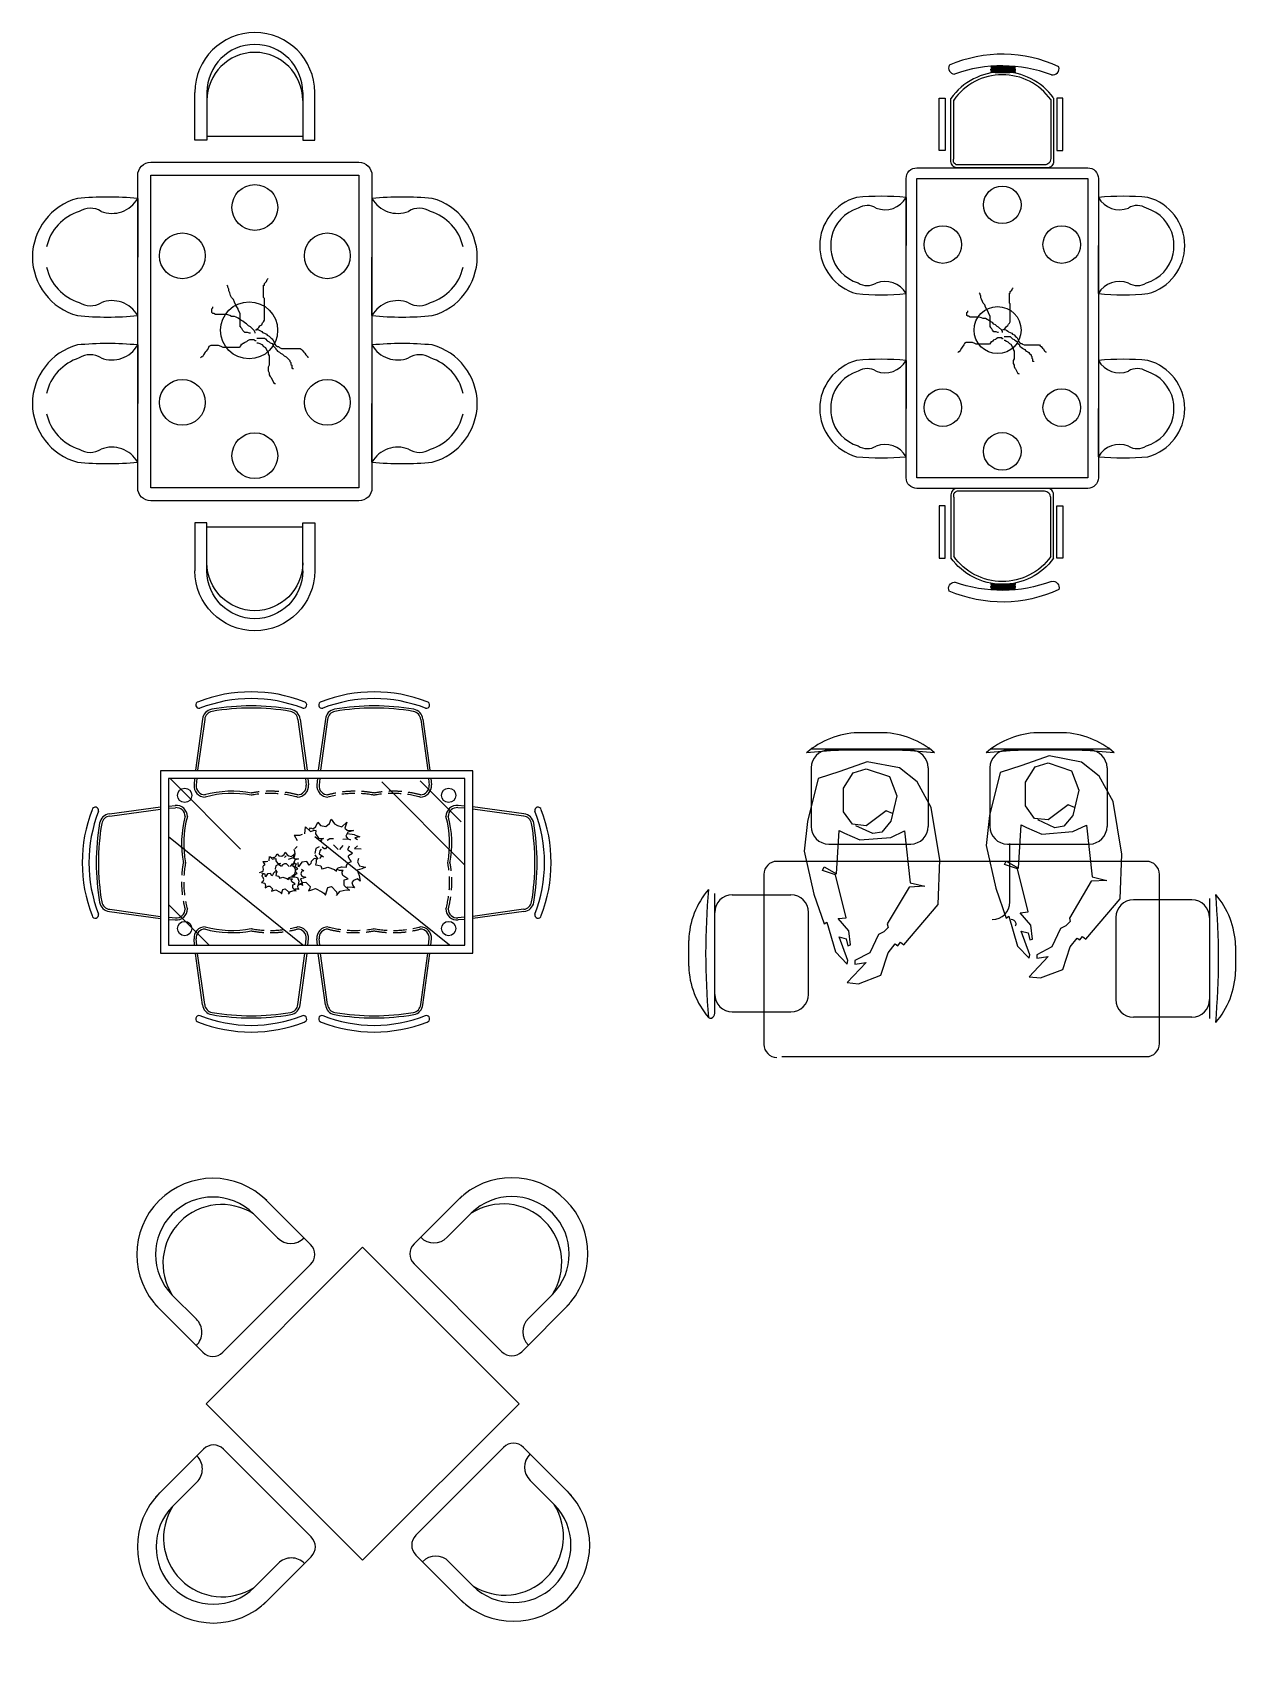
# Model space of a CAD drawing. Extents: x -42728 to 99010, y -18674 to 47645.
# Drawn here: x -28733 to -24111, y 28365 to 34594 of the extents above; entities that cross this region are included whole.
import ezdxf

# ---------------------------------------------------------------- set-up
doc = ezdxf.new("R2010")
doc.units = 0
doc.header["$LTSCALE"] = 100
doc.header["$MEASUREMENT"] = 0
doc.linetypes.add('DASHED', pattern=[0.75, 0.5, -0.25])
doc.layers.get('0').update_dxf_attribs({"linetype": 'CONTINUOUS'})
for name, color, linetype in [('1', 1, 'CONTINUOUS'), ('DIM', 3, 'CONTINUOUS'), ('DOOR', 3, 'CONTINUOUS'), ('FLOOR', 6, 'CONTINUOUS'), ('FUR', 3, 'CONTINUOUS'), ('FURN', 7, 'CONTINUOUS'), ('LAYER3', 4, 'CONTINUOUS'), ('图层1', 4, 'CONTINUOUS'), ('填充', 8, 'CONTINUOUS'), ('字体标注', 3, 'CONTINUOUS'), ('家具', 223, 'CONTINUOUS'), ('门窗', 1, 'CONTINUOUS')]:
    doc.layers.add(name, color=color, linetype=linetype)
doc.styles.get("Standard").update_dxf_attribs({"font": 'ISOCP'})

# ---------------------------------------------------------------- blocks, each defined once
blk = doc.blocks.new('A$C29AF66AF')
at = {"color": 0}
for p, q in [((1470.6, 971.6), (331.1, 971.6)), ((331.1, 971.6), (331.1, 331.6)), ((1470.6, 331.6), (1470.6, 971.6)), ((331.1, 331.6), (1470.6, 331.6))]:
    blk.add_line(p, q, dxfattribs=at)
for centre in [(393.8, 907.2), (1407.8, 907.2), (393.8, 395.9), (1407.8, 395.9)]:
    blk.add_circle(centre, 27.6, dxfattribs=at)
at = {"layer": 'LAYER3', "color": 3}
for p, q in [((950.4, 799.7), (956.8, 815.4)), ((956.8, 815.4), (969.1, 797.6)), ((814.1, 753.9), (835.7, 754.7)), ((814.1, 753.9), (826.1, 733.9)), ((835.7, 754.7), (846.6, 757.8)), ((854.9, 759.4), (857.3, 785.8)), ((858.1, 786.6), (876.5, 769)), ((870.3, 773.5), (876.5, 782.6)), ((876.5, 769), (891.9, 773.5)), ((877.2, 782.6), (887, 778.8)), ((887, 778.8), (898, 787.9)), ((891.9, 773.5), (897.7, 772.6)), ((897.7, 772.6), (896.8, 759.1)), ((896.8, 759.1), (896.8, 759.1)), ((896.8, 759.1), (907.8, 743.4)), ((898, 787.9), (905.4, 804.2)), ((899.2, 776.1), (899.2, 776.1)), ((905.4, 804.2), (915.9, 791.8)), ((915.9, 791.8), (936, 787.9)), ((936, 787.9), (950.4, 799.7)), ((969.1, 797.6), (980.7, 791.3)), ((980.7, 791.3), (997.2, 786.6)), ((997.2, 786.6), (1016.1, 804)), ((1016.1, 804), (1009.4, 781.4)), ((1009.4, 781.4), (1018, 773.5)), ((1020.4, 765.7), (1013.1, 751.2)), ((1013.1, 751.2), (1019.2, 742)), ((1045.9, 756), (1017.7, 759.2)), ((1018, 773.5), (1029, 772.2)), ((1042.4, 772.2), (1020.4, 765.7)), ((1029, 772.2), (1042.4, 772.2)), ((1045.9, 756), (1066.5, 748.5)), ((1066.5, 748.5), (1047.9, 744.4)), ((775.7, 680.3), (779.5, 689.7)), ((779.5, 689.7), (786.9, 679)), ((817.2, 691.9), (814.8, 699.8)), ((826.1, 710.4), (816.3, 701.7)), ((818.4, 682.8), (817.2, 691.9)), ((898, 702.9), (893.2, 684)), ((910.2, 709.4), (898, 702.9)), ((907.8, 743.4), (927.4, 742)), ((927.4, 742), (910.2, 732.9)), ((912.6, 694.5), (910.6, 683.2)), ((918.2, 701), (912.6, 694.5)), ((921.3, 731.6), (917.6, 732.9)), ((929.9, 701.5), (921.3, 708.1)), ((934.7, 701.5), (929.9, 701.5)), ((940.9, 710.7), (934.7, 701.5)), ((951.9, 740.7), (940.9, 734.2)), ((965.3, 740.7), (951.9, 740.7)), ((983.7, 698.9), (965.3, 717.3)), ((1000.8, 714.7), (988.6, 698.9)), ((1016.7, 739.4), (1000.8, 738.1)), ((1030.2, 736.8), (1016.7, 739.4)), ((1019.2, 742), (1030.2, 736.8)), ((1020.4, 698.9), (1026.5, 713.3)), ((1038.3, 684.9), (1020.6, 696.9)), ((1057.5, 713.7), (1046.3, 703.3)), ((1046.3, 703.3), (1071.1, 701.7)), ((1047.9, 744.4), (1057.5, 737.2)), ((693.9, 652.7), (706.8, 653.2)), ((693.9, 652.7), (701.1, 640.7)), ((695.8, 629.6), (694.3, 634.4)), ((695, 616.3), (696.5, 624.1)), ((701.1, 640.7), (695.2, 635.5)), ((696.5, 624.1), (695.8, 629.6)), ((706.8, 653.2), (713.4, 655.1)), ((718.3, 656.1), (719.8, 671.9)), ((720.3, 672.4), (731.3, 661.8)), ((727.6, 664.5), (731.3, 670)), ((731.3, 661.8), (740.6, 664.5)), ((731.8, 670), (737.6, 667.7)), ((737.6, 667.7), (744.2, 673.2)), ((740.6, 664.5), (744.1, 664)), ((744.2, 636.2), (741.4, 624.9)), ((744.1, 664), (743.5, 655.9)), ((743.5, 655.9), (743.5, 655.9)), ((743.5, 655.9), (750.1, 646.4)), ((744.2, 673.2), (748.6, 683)), ((751.6, 640.1), (744.2, 636.2)), ((745, 666.1), (745, 666.1)), ((748.6, 683), (755, 675.5)), ((750.1, 646.4), (761.9, 645.6)), ((761.9, 645.6), (751.6, 640.1)), ((755, 675.5), (767, 673.2)), ((758.2, 639.4), (756, 640.1)), ((763.3, 635.4), (758.2, 639.4)), ((766.3, 635.4), (763.3, 635.4)), ((769.9, 640.9), (766.3, 635.4)), ((767, 673.2), (775.7, 680.3)), ((776.6, 644.9), (769.9, 640.9)), ((784.6, 644.9), (776.6, 644.9)), ((783.4, 675.4), (777.8, 668.9)), ((795.7, 633.8), (784.6, 644.9)), ((786.9, 679), (793.9, 675.2)), ((792.7, 661.8), (816, 669.7)), ((793.9, 675.2), (803.7, 672.4)), ((805.9, 643.3), (798.6, 633.8)), ((803.7, 672.4), (815.1, 682.8)), ((815.5, 644.1), (805.9, 643.3)), ((814.8, 652.6), (807.4, 636.9)), ((815.1, 682.8), (811.1, 669.2)), ((811.1, 669.2), (816.2, 664.5)), ((817.7, 659.8), (813.3, 651.1)), ((813.3, 651.1), (816.9, 645.6)), ((823.5, 642.5), (815.5, 644.1)), ((816, 669.7), (818.4, 682.8)), ((816.2, 664.5), (822.8, 663.7)), ((816.9, 645.6), (823.5, 642.5)), ((830.9, 663.7), (817.7, 659.8)), ((817.7, 633.8), (821.4, 642.5)), ((828.4, 625.4), (817.8, 632.6)), ((819.3, 620.1), (828.4, 625.4)), ((822.8, 663.7), (830.9, 663.7)), ((830.7, 632.9), (829.4, 650)), ((844.1, 651.3), (830.7, 632.9)), ((842.3, 624.4), (851.9, 617.3)), ((862.5, 653.9), (844.1, 651.3)), ((844.1, 651.3), (844.1, 651.3)), ((862.5, 653.9), (862.5, 653.9)), ((872.3, 639.5), (862.5, 653.9)), ((878.4, 646), (872.3, 639.5)), ((879.6, 653.9), (878.4, 646)), ((890.6, 664.4), (879.6, 653.9)), ((905.3, 661.8), (890.6, 664.4)), ((894, 679.2), (905.3, 661.8)), ((899.2, 651.3), (896.8, 640.8)), ((896.8, 640.8), (905.3, 639.5)), ((899.2, 660.5), (899.2, 651.3)), ((905.3, 661.8), (905.3, 661.8)), ((905.3, 639.5), (916.3, 636.9)), ((910.6, 683.2), (926.7, 671.3)), ((918.2, 671.9), (911.1, 664.9)), ((916.3, 636.9), (921.2, 625.1)), ((926.7, 671.3), (918.2, 671.9)), ((921.2, 625.1), (927.3, 626.4)), ((927.3, 626.4), (935.9, 629)), ((935.9, 629), (943.3, 631.6)), ((943.3, 631.6), (969, 622.4)), ((977.5, 615.9), (978.7, 623.8)), ((978.7, 623.8), (983.7, 629)), ((983.7, 629), (995.9, 632.9)), ((995.9, 632.9), (998.3, 632.9)), ((998.3, 632.9), (1015.5, 631.6)), ((1015.5, 638.2), (1021.6, 648.7)), ((1015.5, 631.6), (1015.5, 638.2)), ((1021.6, 648.7), (1027.7, 651.3)), ((1022.8, 669.7), (1022.8, 674.9)), ((1027.7, 660.5), (1022.8, 669.7)), ((1023, 676.1), (1038.3, 684.9)), ((1035.1, 653.9), (1027.7, 660.5)), ((1027.7, 651.3), (1035.1, 653.9)), ((1074.5, 625.5), (1055.9, 620.1)), ((1061.9, 664.9), (1057.4, 651.4)), ((1057.4, 651.4), (1064.9, 636.8)), ((1064.9, 636.8), (1088.6, 630.9)), ((1088.6, 630.9), (1074.5, 625.5)), ((681.1, 611.6), (695, 616.3)), ((688.4, 573), (701.6, 569.9)), ((694.3, 606), (689.9, 596.6)), ((698.7, 606), (690.6, 608.4)), ((703.1, 604.5), (698.7, 606)), ((701.6, 569.9), (704.6, 561.2)), ((703.8, 594.3), (703.1, 604.5)), ((704.6, 561.2), (703.1, 553.3)), ((711.9, 605.3), (703.8, 594.3)), ((722.9, 606.8), (711.9, 605.3)), ((711.9, 605.3), (711.9, 605.3)), ((722.9, 606.8), (722.9, 606.8)), ((728.8, 598.2), (722.9, 606.8)), ((732.5, 602.1), (728.8, 598.2)), ((733.2, 606.8), (732.5, 602.1)), ((739.8, 613.1), (733.2, 606.8)), ((748.6, 611.6), (739.8, 613.1)), ((741.9, 622), (748.6, 611.6)), ((744.9, 605.3), (743.5, 599)), ((743.5, 599), (748.6, 598.2)), ((744.9, 610.8), (744.9, 605.3)), ((748.6, 611.6), (748.6, 611.6)), ((748.6, 598.2), (755.2, 596.6)), ((755.2, 596.6), (758.2, 589.5)), ((758.2, 589.5), (761.8, 590.3)), ((761.8, 590.3), (767, 591.9)), ((767, 591.9), (771.4, 593.5)), ((771.4, 593.5), (786.8, 588)), ((786.8, 588), (792, 584)), ((792, 584), (792.7, 588.7)), ((792.7, 588.7), (795.6, 591.9)), ((798.6, 585.6), (793.4, 588)), ((795.6, 591.9), (803, 594.3)), ((799.3, 585.6), (798.6, 585.6)), ((807.4, 585.6), (799.3, 585.6)), ((803, 594.3), (804.4, 594.3)), ((804.4, 594.3), (814.7, 593.5)), ((804.4, 582.4), (807.4, 585.6)), ((804.4, 579.3), (804.4, 582.4)), ((805.9, 574.6), (804.4, 579.3)), ((805, 597.5), (827, 592.3)), ((815.4, 568.3), (805.9, 574.6)), ((809.6, 564.3), (818.4, 566.7)), ((809.6, 552.5), (809.6, 564.3)), ((814.7, 597.4), (818.4, 603.7)), ((814.7, 593.5), (814.7, 597.4)), ((818.4, 566.7), (815.4, 568.3)), ((818.4, 603.7), (822.1, 605.3)), ((819.1, 616.3), (819.1, 619.4)), ((822.1, 610.8), (819.1, 616.3)), ((826.5, 606.8), (822.1, 610.8)), ((822.1, 605.3), (826.5, 606.8)), ((831.1, 562.9), (826.9, 558.4)), ((827, 592.3), (831.9, 577.9)), ((831.9, 577.9), (829.4, 564.7)), ((829.4, 563.4), (847.8, 572.6)), ((829.4, 564.7), (829.4, 563.4)), ((839.8, 566.8), (831.1, 562.9)), ((850.1, 589.8), (838.9, 586.6)), ((838.9, 586.6), (844.1, 573.9)), ((842.6, 613.4), (839.8, 605.3)), ((839.8, 605.3), (844.4, 596.6)), ((846.2, 561), (839.8, 566.8)), ((846.8, 617.6), (842.6, 613.4)), ((844.1, 573.9), (846.2, 561)), ((844.4, 596.6), (858.6, 593)), ((851.9, 617.3), (846.8, 617.6)), ((847.8, 572.6), (858.8, 573.9)), ((858.6, 593), (850.1, 589.8)), ((858.8, 573.9), (866.2, 567.4)), ((866.2, 567.4), (875.9, 556.9)), ((969, 622.4), (977.5, 615.9)), ((988.6, 618.5), (980, 622.4)), ((989.8, 618.5), (988.6, 618.5)), ((1003.2, 618.5), (989.8, 618.5)), ((998.3, 613.3), (1003.2, 618.5)), ((998.3, 608), (998.3, 613.3)), ((1000.8, 600.1), (998.3, 608)), ((1016.7, 589.7), (1000.8, 600.1)), ((1006.9, 583.1), (1021.6, 587)), ((1006.9, 563.4), (1006.9, 583.1)), ((1008.1, 559.5), (1006.9, 563.4)), ((1021.6, 587), (1016.7, 589.7)), ((1042.8, 580.7), (1035.7, 573.2)), ((1035.7, 573.2), (1039.3, 560.8)), ((1039.3, 560.8), (1045.8, 552.7)), ((1057.4, 587.2), (1042.8, 580.7)), ((1055.9, 620.1), (1064.4, 599.1)), ((1067.9, 577.5), (1057.4, 587.2)), ((1064.4, 599.1), (1067.9, 577.5)), ((703.1, 552.5), (714.1, 558)), ((703.1, 553.3), (703.1, 552.5)), ((714.1, 558), (720.7, 558.8)), ((720.7, 558.8), (725.1, 554.9)), ((725.1, 554.9), (731, 548.6)), ((730.3, 543.9), (727.3, 539.2)), ((727.3, 539.2), (734.7, 541.5)), ((731, 548.6), (730.3, 543.9)), ((734.7, 541.5), (743.5, 543.9)), ((743.5, 543.9), (743.5, 543.9)), ((743.5, 543.9), (758.2, 536.8)), ((758.2, 536.8), (762.6, 533.7)), ((762.6, 533.7), (766.3, 528.9)), ((766.3, 528.9), (771.4, 546.3)), ((771.4, 546.3), (780.2, 548.6)), ((780.2, 548.6), (792, 536.8)), ((792, 528.2), (800, 538.4)), ((792, 536.8), (793.4, 529.7)), ((793.4, 529.7), (792, 528.2)), ((800, 538.4), (814, 541.5)), ((810.3, 550.2), (809.6, 552.5)), ((819.8, 541.5), (810.3, 550.2)), ((814, 541.5), (822.1, 540.7)), ((818.1, 547.1), (815.7, 546.4)), ((828.4, 546.8), (818.1, 547.1)), ((822.1, 540.7), (819.8, 541.5)), ((826.9, 558.4), (829, 551)), ((832.9, 546.1), (828.4, 546.8)), ((829, 551), (832.9, 546.1)), ((874.7, 549), (869.8, 541.1)), ((869.8, 541.1), (882.1, 545.1)), ((875.9, 556.9), (874.7, 549)), ((882.1, 545.1), (896.8, 549)), ((896.8, 549), (896.8, 549)), ((896.8, 549), (921.2, 537.2)), ((921.2, 537.2), (928.6, 532)), ((928.6, 532), (934.7, 524.1)), ((934.7, 524.1), (943.3, 552.9)), ((943.3, 552.9), (958, 556.9)), ((958, 556.9), (977.5, 537.2)), ((977.5, 522.8), (991, 539.8)), ((977.5, 537.2), (980, 525.4)), ((980, 525.4), (977.5, 522.8)), ((991, 539.8), (1014.3, 545.1)), ((1024, 545.1), (1008.1, 559.5)), ((1014.3, 545.1), (1027.7, 543.8)), ((1021.1, 554.3), (1017.1, 553.3)), ((1038.2, 553.8), (1021.1, 554.3)), ((1027.7, 543.8), (1024, 545.1)), ((1045.8, 552.7), (1038.2, 553.8))]:
    blk.add_line(p, q, dxfattribs=at)
for centre, radius in [((799.2, 617.6), 20.9), ((685, 585.1), 12.5)]:
    blk.add_arc(centre, radius, 285.95747, 66.93208, dxfattribs=at)
at = {"layer": '图层1', "color": 8}
for p, q in [((470.6, 1199.1), (443.5, 1003.6)), ((828.4, 1199.1), (855.4, 1003.6)), ((942.7, 1199.1), (915.7, 1003.6)), ((1300.5, 1199.1), (1327.6, 1003.6)), ((431.9, 971.6), (429.6, 947.5)), ((440.5, 971.6), (438.1, 946.6)), ((858.4, 971.6), (860.8, 946.6)), ((867, 971.6), (869.3, 947.5)), ((904.1, 971.6), (901.8, 947.5)), ((912.7, 971.6), (910.3, 946.6)), ((1330.6, 971.6), (1333, 946.6)), ((1339.2, 971.6), (1341.5, 947.5)), ((105.6, 827.6), (301.1, 854.6)), ((333.1, 866.2), (357.2, 868.5)), ((333.1, 857.6), (358, 860)), ((1468.5, 857.6), (1443.6, 860)), ((1468.5, 866.2), (1444.4, 868.5)), ((1696, 827.6), (1500.6, 854.6)), ((105.6, 469.8), (301.1, 442.7)), ((333.1, 439.7), (358, 437.3)), ((1468.5, 439.7), (1443.6, 437.3)), ((1696, 469.8), (1500.6, 442.7)), ((333.1, 431.1), (357.2, 428.8)), ((1468.5, 431.1), (1444.4, 428.8)), ((431.9, 331.6), (429.6, 355.7)), ((440.5, 331.6), (438.1, 356.5)), ((858.4, 331.6), (860.8, 356.5)), ((867, 331.6), (869.3, 355.7)), ((904.1, 331.6), (901.8, 355.7)), ((912.7, 331.6), (910.3, 356.5)), ((1330.6, 331.6), (1333, 356.5)), ((1339.2, 331.6), (1341.5, 355.7)), ((470.6, 104.1), (443.5, 299.5)), ((828.4, 104.1), (855.4, 299.5)), ((942.7, 104.1), (915.7, 299.5)), ((1300.5, 104.1), (1327.6, 299.5))]:
    blk.add_line(p, q, dxfattribs=at)
at = {"layer": '图层1'}
for p, q in [((301.1, 1001.6), (301.1, 301.6)), ((1500.6, 1001.6), (301.1, 1001.6)), ((1500.6, 301.6), (1500.6, 1001.6)), ((301.1, 301.6), (1500.6, 301.6))]:
    blk.add_line(p, q, dxfattribs=at)
at = {"layer": '图层1', "color": 8}
for centre, radius, start, end in [((504.6, 1195.8), 34.2, 99.50936, 174.54478), ((651.4, 319.7), 922.6, 90.1175, 99.50936), ((647.6, 319.7), 922.6, 80.49064, 89.8825), ((794.3, 1195.8), 34.2, 5.45522, 80.49064), ((976.8, 1195.8), 34.2, 99.50936, 174.54478), ((1266.5, 1195.8), 34.2, 5.45522, 80.49064), ((472.1, 943.4), 42.7, 174.54478, 270), ((472.1, 943.4), 34.2, 174.54478, 270), ((826.8, 943.4), 42.7, 270, 5.45522), ((826.8, 943.4), 34.2, 270, 5.45522), ((944.3, 943.4), 42.7, 174.54478, 270), ((944.3, 943.4), 34.2, 174.54478, 270), ((1298.9, 943.4), 42.7, 270, 5.45522), ((1298.9, 943.4), 34.2, 270, 5.45522), ((575.9, 520.2), 402.9, 79.25341, 105.25638), ((575.9, 520.2), 394.4, 79.25341, 105.25638), ((108.9, 793.5), 34.2, 95.45522, 170.49064), ((361.3, 826), 42.7, 0, 95.45522), ((361.3, 826), 34.2, 0, 95.45522), ((784.5, 722.2), 402.9, 164.74362, 190.74659), ((784.5, 722.2), 394.4, 164.74362, 190.74659), ((1440.3, 826), 42.7, 84.54478, 180), ((1017.1, 722.2), 394.4, 349.25341, 15.25638), ((1017.1, 722.2), 402.9, 349.25341, 15.25638), ((1440.3, 826), 34.2, 84.54478, 180), ((1692.8, 793.5), 34.2, 9.50936, 84.54478), ((985, 646.7), 922.6, 170.49064, 179.8825), ((816.6, 646.7), 922.6, 0.1175, 9.50936), ((985, 650.6), 922.6, 180.1175, 189.50936), ((816.6, 650.6), 922.6, 350.49064, 359.8825), ((108.9, 503.8), 34.2, 189.50936, 264.54478), ((361.3, 471.3), 42.7, 264.54478, 0), ((361.3, 471.3), 34.2, 264.54478, 0), ((1440.3, 471.3), 42.7, 180, 275.45522), ((1440.3, 471.3), 34.2, 180, 275.45522), ((1692.8, 503.8), 34.2, 275.45522, 350.49064), ((472.1, 359.8), 42.7, 90, 185.45522), ((472.1, 359.8), 34.2, 90, 185.45522), ((575.9, 783), 402.9, 254.74362, 280.74659), ((575.9, 783), 394.4, 254.74362, 280.74659), ((826.8, 359.8), 42.7, 354.54478, 90), ((826.8, 359.8), 34.2, 354.54478, 90), ((944.3, 359.8), 42.7, 90, 185.45522), ((944.3, 359.8), 34.2, 90, 185.45522), ((1298.9, 359.8), 42.7, 354.54478, 90), ((1298.9, 359.8), 34.2, 354.54478, 90), ((504.6, 107.3), 34.2, 185.45522, 260.49064), ((651.4, 983.5), 922.6, 260.49064, 269.8825), ((647.6, 983.5), 922.6, 270.1175, 279.50936), ((794.3, 107.3), 34.2, 279.50936, 354.54478), ((976.8, 107.3), 34.2, 185.45522, 260.49064), ((1266.5, 107.3), 34.2, 279.50936, 354.54478)]:
    blk.add_arc(centre, radius, start, end, dxfattribs=at)
at = {"layer": '图层1', "color": 8, "linetype": 'DASHED'}
for centre, radius, start, end in [((723, 520.2), 402.9, 74.74362, 100.74659), ((723, 520.2), 394.4, 74.74362, 100.74659), ((1048.1, 520.2), 402.9, 79.25341, 105.25638), ((1048.1, 520.2), 394.4, 79.25341, 105.25638), ((1195.2, 520.2), 402.9, 74.74362, 100.74659), ((1195.2, 520.2), 394.4, 74.74362, 100.74659), ((784.5, 575.1), 402.9, 169.25341, 195.25638), ((784.5, 575.1), 394.4, 169.25341, 195.25638), ((1017.1, 575.1), 394.4, 344.74362, 10.74659), ((1017.1, 575.1), 402.9, 344.74362, 10.74659), ((723, 783), 402.9, 259.25341, 285.25638), ((723, 783), 394.4, 259.25341, 285.25638), ((1048.1, 783), 402.9, 254.74362, 280.74659), ((1048.1, 783), 394.4, 254.74362, 280.74659), ((1195.2, 783), 402.9, 259.25341, 285.25638), ((1195.2, 783), 394.4, 259.25341, 285.25638)]:
    blk.add_arc(centre, radius, start, end, dxfattribs=at)
at = {"layer": '填充', "color": 8}
for p, q in [((608.1, 700.9), (337.4, 971.6)), ((1470.6, 638.8), (1150.6, 958.7)), ((1456, 805.1), (1298.7, 962.4)), ((847.5, 331.6), (331.1, 748)), ((1410.6, 331.6), (894.1, 748)), ((488.3, 331.6), (331.1, 488.8))]:
    blk.add_line(p, q, dxfattribs=at)
at = {"layer": '家具'}
for p, q in [((436.6, 1251.4), (436.6, 1251.4)), ((862.3, 1251.4), (862.3, 1251.4)), ((908.8, 1251.4), (908.8, 1251.4)), ((1334.5, 1251.4), (1334.5, 1251.4)), ((462.1, 1199.9), (435, 1003.6)), ((836.9, 1199.9), (864, 1003.6)), ((934.2, 1199.9), (907.1, 1003.6)), ((1309, 1199.9), (1336.1, 1003.6)), ((53.3, 861.5), (53.3, 861.5)), ((104.8, 836.1), (301.1, 863.2)), ((1696.8, 836.1), (1500.6, 863.2)), ((1748.4, 861.5), (1748.4, 861.5)), ((104.8, 461.2), (301.1, 434.1)), ((1696.8, 461.2), (1500.6, 434.1)), ((53.3, 435.8), (53.3, 435.8)), ((1748.4, 435.8), (1748.4, 435.8)), ((462.1, 103.3), (435, 299.5)), ((836.9, 103.3), (864, 299.5)), ((934.2, 103.3), (907.1, 299.5)), ((1309, 103.3), (1336.1, 299.5)), ((436.6, 51.7), (436.6, 51.7)), ((862.3, 51.7), (862.3, 51.7)), ((908.8, 51.7), (908.8, 51.7)), ((1334.5, 51.7), (1334.5, 51.7))]:
    blk.add_line(p, q, dxfattribs=at)
for centre, radius, start, end in [((449.1, 1254.3), 12.8, 102.37232, 193.15081), ((449.1, 1254.3), 12.8, 193.15081, 282.37232), ((649.5, 740.4), 564.3, 68.9056, 111.0944), ((649.5, 735.9), 543.1, 68.66518, 111.33482), ((651.4, 319.7), 931.1, 90.1175, 99.50936), ((647.6, 319.7), 931.1, 80.49064, 89.8825), ((849.8, 1254.3), 12.8, 257.62768, 346.84919), ((849.8, 1254.3), 12.8, 346.84919, 77.62768), ((921.3, 1254.3), 12.8, 102.37232, 193.15081), ((921.3, 1254.3), 12.8, 193.15081, 282.37232), ((1121.6, 740.4), 564.3, 68.9056, 111.0944), ((1121.6, 735.9), 543.1, 68.66518, 111.33482), ((1123.5, 319.7), 931.1, 90.1175, 99.50936), ((1119.7, 319.7), 931.1, 80.49064, 89.8825), ((1322, 1254.3), 12.8, 257.62768, 346.84919), ((1322, 1254.3), 12.8, 346.84919, 77.62768), ((504.6, 1195.8), 42.7, 99.50936, 174.54478), ((794.3, 1195.8), 42.7, 5.45522, 80.49064), ((976.8, 1195.8), 42.7, 99.50936, 174.54478), ((1266.5, 1195.8), 42.7, 5.45522, 80.49064), ((564.3, 648.7), 564.3, 158.9056, 201.0944), ((568.8, 648.7), 543.1, 158.66518, 201.33482), ((50.3, 849), 12.8, 76.84919, 167.62768), ((50.3, 849), 12.8, 347.62768, 76.84919), ((108.9, 793.5), 42.7, 95.45522, 170.49064), ((1692.8, 793.5), 42.7, 9.50936, 84.54478), ((1751.3, 849), 12.8, 103.15081, 192.37232), ((1232.9, 648.7), 543.1, 338.66518, 21.33482), ((1751.3, 849), 12.8, 12.37232, 103.15081), ((1237.3, 648.7), 564.3, 338.9056, 21.0944), ((985, 646.7), 931.1, 170.49064, 179.8825), ((816.6, 646.7), 931.1, 0.1175, 9.50936), ((985, 650.6), 931.1, 180.1175, 189.50936), ((816.6, 650.6), 931.1, 350.49064, 359.8825), ((50.3, 448.3), 12.8, 192.37232, 283.15081), ((50.3, 448.3), 12.8, 283.15081, 12.37232), ((108.9, 503.8), 42.7, 189.50936, 264.54478), ((1692.8, 503.8), 42.7, 275.45522, 350.49064), ((1751.3, 448.3), 12.8, 167.62768, 256.84919), ((1751.3, 448.3), 12.8, 256.84919, 347.62768), ((504.6, 107.3), 42.7, 185.45522, 260.49064), ((651.4, 983.5), 931.1, 260.49064, 269.8825), ((647.6, 983.5), 931.1, 270.1175, 279.50936), ((794.3, 107.3), 42.7, 279.50936, 354.54478), ((976.8, 107.3), 42.7, 185.45522, 260.49064), ((1123.5, 983.5), 931.1, 260.49064, 269.8825), ((1119.7, 983.5), 931.1, 270.1175, 279.50936), ((1266.5, 107.3), 42.7, 279.50936, 354.54478), ((449.1, 48.8), 12.8, 166.84919, 257.62768), ((449.1, 48.8), 12.8, 77.62768, 166.84919), ((649.5, 562.8), 564.3, 248.9056, 291.0944), ((649.5, 567.2), 543.1, 248.66518, 291.33482), ((849.8, 48.8), 12.8, 13.15081, 102.37232), ((849.8, 48.8), 12.8, 282.37232, 13.15081), ((921.3, 48.8), 12.8, 166.84919, 257.62768), ((921.3, 48.8), 12.8, 77.62768, 166.84919), ((1121.6, 562.8), 564.3, 248.9056, 291.0944), ((1121.6, 567.2), 543.1, 248.66518, 291.33482), ((1322, 48.8), 12.8, 13.15081, 102.37232), ((1322, 48.8), 12.8, 282.37232, 13.15081)]:
    blk.add_arc(centre, radius, start, end, dxfattribs=at)
at = {"layer": '家具', "color": 8}
for centre, start, end in [((1123.5, 319.7), 90.1175, 99.50936), ((1119.7, 319.7), 80.49064, 89.8825), ((1123.5, 983.5), 260.49064, 269.8825), ((1119.7, 983.5), 270.1175, 279.50936)]:
    blk.add_arc(centre, 922.6, start, end, dxfattribs=at)
at = {"layer": 'LAYER3', "color": 3, "oblique": -180, "text_generation_flag": 4, "width": 0.8, "flags": 9}
for tag, p, height in [('XSIZE', (930.8, 702.5), 0.0512), ('YSIZE', (986, 698.5), 0.0512), ('XSIZE', (763.9, 636), 0.0307), ('YSIZE', (797, 633.6), 0.0307), ('XSIZE', (902.9, 668), 0.0512), ('XSIZE', (747.2, 615.3), 0.0307), ('YSIZE', (794.3, 587.3), 0.0307), ('YSIZE', (981.5, 621.3), 0.0512)]:
    blk.add_attdef(tag, p, '', height=height, dxfattribs=at)
blk = doc.blocks.new('A$C07EC4A65')
blk.add_blockref('A$C29AF66AF', (-4.2, -2.7))
blk = doc.blocks.new('A$C01960105')
at = {"layer": '家具', "rotation": 270}
blk.add_blockref('A$C07EC4A65', (-33.6, 1759.6), dxfattribs=at)
blk = doc.blocks.new('A$C35DA5501')
at = {"layer": '家具'}
blk.add_blockref('A$C01960105', (0, 0), dxfattribs=at)
blk = doc.blocks.new('A$C5A945852')
at = {"layer": '字体标注'}
blk.add_blockref('A$C35DA5501', (37.8, 37.8), dxfattribs=at)
blk = doc.blocks.new('A$C0F26522F')
at = {"layer": '门窗'}
blk.add_blockref('A$C5A945852', (-37.8, -37.8), dxfattribs=at)
blk = doc.blocks.new('A$C00705B39')
at = {"layer": 'DIM'}
for p, q in [((446.7, 338.2), (446.7, 220.3)), ((458.5, 338.2), (458.5, 220.3)), ((460.1, 339.1), (460.1, 220.3))]:
    blk.add_line(p, q, dxfattribs=at)
for points in [[(80.9, 579), (326.3, 579), (326.3, 550.8), (80.9, 550.8)], [(80.9, 0), (326.3, 0), (326.3, 28.3), (80.9, 28.3)]]:
    blk.add_lwpolyline(points, close=True, dxfattribs=at)
for points in [[(326.5, 42.8), (29.5, 42.8, -0.414214), (0, 72.2), (0, 493.7, -0.414214), (29.5, 523.2), (324.6, 523.2)], [(318.8, 56), (42.8, 56, -0.414214), (13.3, 85.5), (13.3, 493.5, -0.512069), (42.8, 509.9), (317.2, 509.9)]]:
    blk.add_lwpolyline(points, format="xyb", dxfattribs=at)
at = {"layer": 'DIM', "const_width": 117.5}
blk.add_lwpolyline([(446.5, 279.1), (474, 279.1)], dxfattribs=at)
at = {"layer": 'DIM'}
blk.add_lwpolyline([(446.5, 316.6), (446.5, 248)], dxfattribs=at)
for centre, radius, start, end in [((466.8, 506), 28.2, 62.46732, 178.06456), ((157, 282.4), 278.3, 305.56694, 54.89172), ((152.3, 282.3), 296.2, 306.0385, 54.4155), ((-188.7, 284.7), 665.5, 339.62367, 19.50859), ((-93.3, 282.4), 624.7, 335.0156, 23.44692), ((463.9, 46.7), 29.5, 167.62575, 287.80474)]:
    blk.add_arc(centre, radius, start, end, dxfattribs=at)
blk = doc.blocks.new('A$C5944506D')
at = {"layer": 'DIM'}
for p, q in [((725.3, 1391.4), (965.3, 1391.4)), ((1205.3, 1391.4), (965.3, 1391.4)), ((1538.8, 1391.4), (1778.8, 1391.4)), ((2018.8, 1391.4), (1778.8, 1391.4)), ((725.3, 431.4), (965.3, 431.4)), ((1205.3, 431.4), (965.3, 431.4)), ((1538.8, 431.4), (1778.8, 431.4)), ((2018.8, 431.4), (1778.8, 431.4))]:
    blk.add_line(p, q, dxfattribs=at)
blk.add_lwpolyline([(2113.4, 431.4), (620.1, 431.4, -0.414214), (566.8, 484.7), (566.8, 1338.1, -0.414214), (620.1, 1391.4), (2113.4, 1391.4, -0.414214), (2166.8, 1338.1), (2166.8, 484.7, -0.414214)], format="xyb", close=True, dxfattribs=at)
for centre, radius, start, end in [((966.5, 1572.8), 250, 90.27966, 164.74839), ((964.1, 1572.8), 250, 15.25161, 89.72034), ((1780, 1572.8), 250, 90.27966, 164.74839), ((1777.6, 1572.8), 250, 15.25161, 89.72034), ((966.5, 1572.8), 196.7, 102.61441, 162.79064), ((965.3, 1495.3), 272.7, 81.19529, 98.80471), ((964.1, 1572.8), 196.7, 17.20936, 77.38559), ((1780, 1572.8), 196.7, 102.61441, 162.79064), ((1778.8, 1495.3), 272.7, 81.19529, 98.80471), ((1777.6, 1572.8), 196.7, 17.20936, 77.38559), ((2035.2, 1515), 1315.8, 174.61067, 185.38933), ((848.5, 1586), 83.1, 147.19389, 212.27537), ((1082.1, 1586), 83.1, 327.72463, 32.80611), ((-104.7, 1515), 1315.8, 354.61067, 5.38933), ((2848.8, 1515), 1315.8, 174.61067, 185.38933), ((1662, 1586), 83.1, 147.19389, 212.27537), ((1895.6, 1586), 83.1, 327.72463, 32.80611), ((708.9, 1515), 1315.8, 354.61067, 5.38933), ((665, 1497.1), 121.6, 299.7039, 21.46809), ((1265.5, 1497.1), 121.6, 158.53191, 240.2961), ((1478.6, 1497.1), 121.6, 299.7039, 21.46809), ((2079.1, 1497.1), 121.6, 158.53191, 240.2961), ((2035.2, 307.8), 1315.8, 174.61067, 185.38933), ((665, 325.8), 121.6, 338.53191, 60.2961), ((1265.5, 325.8), 121.6, 119.7039, 201.46809), ((-104.7, 307.8), 1315.8, 354.61067, 5.38933), ((2848.8, 307.8), 1315.8, 174.61067, 185.38933), ((1478.6, 325.8), 121.6, 338.53191, 60.2961), ((2079.1, 325.8), 121.6, 119.7039, 201.46809), ((708.9, 307.8), 1315.8, 354.61067, 5.38933), ((848.5, 236.9), 83.1, 147.72463, 212.80611), ((1082.1, 236.9), 83.1, 327.19389, 32.27537), ((1662, 236.9), 83.1, 147.72463, 212.80611), ((1895.6, 236.9), 83.1, 327.19389, 32.27537), ((966.5, 250), 250, 195.25161, 269.72034), ((966.5, 250), 196.7, 197.20936, 257.38559), ((964.1, 250), 250, 270.27966, 344.74839), ((964.1, 250), 196.7, 282.61441, 342.79064), ((1780, 250), 250, 195.25161, 269.72034), ((1780, 250), 196.7, 197.20936, 257.38559), ((1777.6, 250), 250, 270.27966, 344.74839), ((1777.6, 250), 196.7, 282.61441, 342.79064), ((965.3, 327.5), 272.7, 261.19529, 278.80471), ((1778.8, 327.5), 272.7, 261.19529, 278.80471)]:
    blk.add_arc(centre, radius, start, end, dxfattribs=at)
at = {"layer": 'DOOR'}
for centre in [(970.2, 1208.4), (1783.7, 1208.4), (751.6, 911.4), (1981.9, 911.4), (970.2, 614.4), (1783.7, 614.4)]:
    blk.add_circle(centre, 93.8, dxfattribs=at)
at = {"layer": 'FLOOR'}
blk.add_lwpolyline([(2113.4, 484.7), (620.1, 484.7), (620.1, 1338.1), (2113.4, 1338.1)], close=True, dxfattribs=at)
for points in [[(1313.8, 906.6), (1313.8, 910.4), (1317.7, 914.3), (1317.7, 933.5), (1313.8, 941.3), (1309.9, 945.1), (1306.1, 956.7), (1302.2, 956.7), (1302.2, 960.5), (1298.4, 964.4), (1298.4, 968.2), (1294.5, 968.2), (1286.8, 976), (1286.8, 1041.5), (1290.7, 1049.2), (1294.5, 1060.8), (1294.5, 1091.6), (1290.7, 1099.3), (1282.9, 1103.2), (1271.4, 1110.9), (1267.5, 1114.8), (1255.9, 1122.5), (1248.2, 1126.3), (1248.2, 1130.2), (1244.4, 1134)], [(1344.7, 910.4), (1348.5, 910.4), (1356.3, 914.3), (1371.7, 929.7), (1375.5, 937.4), (1383.3, 945.1), (1387.1, 952.8), (1394.8, 960.5), (1398.7, 968.2), (1406.4, 979.8), (1410.3, 987.5), (1414.1, 995.2), (1414.1, 1006.8), (1418, 1014.5), (1421.8, 1026.1), (1421.8, 1072.3), (1425.7, 1080.1), (1425.7, 1083.9), (1429.6, 1087.8), (1445, 1087.8), (1448.9, 1083.9), (1452.7, 1083.9)], [(1344.7, 929.7), (1344.7, 933.5), (1348.5, 941.3), (1348.5, 952.8), (1356.3, 960.5), (1364, 964.4), (1367.8, 968.2), (1371.7, 968.2), (1371.7, 972.1), (1425.7, 972.1), (1441.1, 979.8), (1445, 979.8), (1456.6, 987.5), (1472, 995.2), (1483.6, 999.1), (1487.4, 1002.9), (1491.3, 1006.8), (1499, 1010.7), (1510.6, 1014.5), (1518.3, 1018.4), (1526, 1018.4), (1533.8, 1022.2), (1537.6, 1022.2), (1541.5, 1026.1)], [(1306.1, 902.7), (1306.1, 898.8), (1302.2, 891.1), (1298.4, 883.4), (1290.7, 875.7), (1286.8, 868), (1271.4, 860.3), (1267.5, 856.4), (1259.8, 856.4), (1252.1, 852.6), (1213.5, 852.6), (1205.8, 856.4), (1190.3, 856.4), (1182.6, 852.6), (1174.9, 852.6), (1167.2, 848.7), (1163.3, 844.9), (1140.2, 833.3), (1140.2, 829.4), (1136.3, 829.4)], [(1325.4, 902.7), (1325.4, 871.9), (1321.5, 868), (1313.8, 860.3), (1309.9, 852.6), (1306.1, 848.7), (1302.2, 841), (1298.4, 837.2), (1294.5, 837.2), (1290.7, 833.3), (1286.8, 829.4), (1282.9, 825.6), (1279.1, 825.6), (1275.2, 821.7), (1271.4, 817.9), (1267.5, 810.2), (1263.6, 806.3), (1259.8, 798.6), (1255.9, 794.7), (1252.1, 790.9), (1248.2, 783.2), (1244.4, 779.3), (1240.5, 775.5), (1232.8, 767.8), (1228.9, 767.8), (1225.1, 763.9), (1217.3, 763.9), (1213.5, 760), (1201.9, 760), (1201.9, 756.2), (1198, 756.2)], [(1360.1, 902.7), (1360.1, 898.8), (1356.3, 891.1), (1352.4, 883.4), (1348.5, 879.6), (1344.7, 871.9), (1340.8, 864.1), (1337, 860.3), (1333.1, 852.6), (1325.4, 844.9), (1321.5, 841), (1317.7, 837.2), (1294.5, 825.6), (1290.7, 817.9), (1290.7, 814), (1286.8, 810.2), (1282.9, 802.5), (1282.9, 725.3), (1279.1, 721.5), (1275.2, 717.6), (1267.5, 709.9), (1263.6, 706.1), (1255.9, 702.2), (1252.1, 698.3), (1248.2, 694.5), (1244.4, 694.5)], [(1356.3, 906.6), (1360.1, 906.6), (1364, 898.8), (1367.8, 895), (1375.5, 891.1), (1379.4, 883.4), (1387.1, 879.6), (1391, 875.7), (1398.7, 871.9), (1487.4, 871.9), (1491.3, 875.7), (1541.5, 875.7), (1541.5, 871.9), (1549.2, 871.9), (1556.9, 864.1), (1564.6, 860.3), (1568.5, 856.4)]]:
    blk.add_lwpolyline(points, dxfattribs=at)
blk.add_circle((1356.9, 935), 117.1, dxfattribs=at)
at = {"layer": 'DIM', "yscale": 1.066666666666667, "zscale": 1.066666666666667}
for p, xscale in [((566.8, 609.6), -1.066666666666667), ((2166.8, 609.6), 1.066666666666667)]:
    blk.add_blockref('A$C00705B39', p, dxfattribs=dict(at, xscale=xscale))
blk = doc.blocks.new('A$C6B183FC9')
at = {"layer": 'DOOR', "xscale": 0.7695, "yscale": 0.7695, "zscale": 0.7695}
blk.add_blockref('A$C5944506D', (-1.2, 0), dxfattribs=at)
blk = doc.blocks.new('A$C41AD4DB3')
at = {"rotation": 90}
blk.add_blockref('A$C6B183FC9', (1402.7, 1.2), dxfattribs=at)
blk = doc.blocks.new('12PSTG07')
at = {"color": 0, "linetype": 'ByBlock'}
for p, q in [((27, 15), (15, 15)), ((27, 12), (27, 15)), ((15, 12), (27, 12)), ((26, -12), (26, 12)), ((15, -12), (27, -12)), ((27, -12), (27, -15)), ((27, -15), (15, -15))]:
    blk.add_line(p, q, dxfattribs=at)
for centre, radius in [((15, 0), 15), ((15, 0), 12), ((17, 0), 12)]:
    blk.add_arc(centre, radius, 90, 270, dxfattribs=at)
blk = doc.blocks.new('A$C4CB27762')
at = {"layer": 'DIM'}
for p, q in [((404.4, 1660), (404.4, 1435)), ((1304.4, 1660), (1304.4, 1435)), ((404.4, 1210), (404.4, 1435)), ((1304.4, 1210), (1304.4, 1435)), ((404.4, 1097.3), (404.4, 872.3)), ((1304.4, 1097.3), (1304.4, 872.3)), ((404.4, 647.3), (404.4, 872.3)), ((1304.4, 647.3), (1304.4, 872.3))]:
    blk.add_line(p, q, dxfattribs=at)
blk.add_lwpolyline([(1304.4, 1748.7), (1304.4, 548.7, -0.414214), (1254.4, 498.7), (454.4, 498.7, -0.414214), (404.4, 548.7), (404.4, 1748.7, -0.414214), (454.4, 1798.7), (1254.4, 1798.7, -0.414214)], format="xyb", close=True, dxfattribs=at)
for centre, radius, start, end in [((234.4, 1433.8), 234.4, 105.25161, 179.72034), ((288.6, 431.9), 1233.5, 84.61067, 95.38933), ((222.1, 1544.5), 77.9, 57.72463, 122.80611), ((305.4, 1716.5), 114, 248.53191, 330.2961), ((1420.3, 431.9), 1233.5, 84.61067, 95.38933), ((1403.5, 1716.5), 114, 209.7039, 291.46809), ((1486.8, 1544.5), 77.9, 57.19389, 122.27537), ((1474.5, 1433.8), 234.4, 0.27966, 74.74839), ((234.4, 1433.8), 184.4, 107.20936, 167.38559), ((1474.5, 1433.8), 184.4, 12.61441, 72.79064), ((234.4, 1436.1), 234.4, 180.27966, 254.74839), ((1474.5, 1436.1), 234.4, 285.25161, 359.72034), ((234.4, 1436.1), 184.4, 192.61441, 252.79064), ((1474.5, 1436.1), 184.4, 287.20936, 347.38559), ((222.1, 1325.5), 77.9, 237.19389, 302.27537), ((305.4, 1153.5), 114, 29.7039, 111.46809), ((1403.5, 1153.5), 114, 68.53191, 150.2961), ((1486.8, 1325.5), 77.9, 237.72463, 302.80611), ((288.6, 2438), 1233.5, 264.61067, 275.38933), ((1420.3, 2438), 1233.5, 264.61067, 275.38933), ((234.4, 871.1), 234.4, 105.25161, 179.72034), ((288.6, -130.8), 1233.5, 84.61067, 95.38933), ((222.1, 981.8), 77.9, 57.72463, 122.80611), ((305.4, 1153.8), 114, 248.53191, 330.2961), ((1420.3, -130.8), 1233.5, 84.61067, 95.38933), ((1403.5, 1153.8), 114, 209.7039, 291.46809), ((1486.8, 981.8), 77.9, 57.19389, 122.27537), ((1474.5, 871.1), 234.4, 0.27966, 74.74839), ((234.4, 871.1), 184.4, 107.20936, 167.38559), ((1474.5, 871.1), 184.4, 12.61441, 72.79064), ((234.4, 873.4), 234.4, 180.27966, 254.74839), ((1474.5, 873.4), 234.4, 285.25161, 359.72034), ((234.4, 873.4), 184.4, 192.61441, 252.79064), ((1474.5, 873.4), 184.4, 287.20936, 347.38559), ((222.1, 762.8), 77.9, 237.19389, 302.27537), ((305.4, 590.8), 114, 29.7039, 111.46809), ((1403.5, 590.8), 114, 68.53191, 150.2961), ((1486.8, 762.8), 77.9, 237.72463, 302.80611), ((288.6, 1875.3), 1233.5, 264.61067, 275.38933), ((1420.3, 1875.3), 1233.5, 264.61067, 275.38933)]:
    blk.add_arc(centre, radius, start, end, dxfattribs=at)
at = {"layer": 'DOOR'}
for centre in [(854.4, 1625.3), (576, 1439.6), (1132.9, 1439.6), (576, 876.9), (1132.9, 876.9), (854.4, 672)]:
    blk.add_circle(centre, 88, dxfattribs=at)
at = {"layer": 'FLOOR'}
blk.add_lwpolyline([(1254.4, 1748.7), (1254.4, 548.7), (454.4, 548.7), (454.4, 1748.7)], close=True, dxfattribs=at)
for points in [[(837.3, 1142.1), (833.7, 1142.1), (826.5, 1145.7), (815.6, 1145.7), (808.4, 1152.9), (804.8, 1160.2), (801.2, 1163.8), (801.2, 1167.4), (797.6, 1167.4), (797.6, 1218), (790.3, 1232.5), (790.3, 1236.1), (783.1, 1247), (775.9, 1261.4), (772.2, 1272.3), (768.6, 1275.9), (765, 1279.5), (761.4, 1286.8), (757.8, 1297.6), (754.2, 1304.9), (754.2, 1312.1), (750.6, 1319.3), (750.6, 1322.9), (746.9, 1326.6)], [(859, 1152.9), (859, 1156.5), (866.2, 1160.2), (869.8, 1163.8), (873.5, 1171), (880.7, 1174.6), (884.3, 1181.9), (887.9, 1185.5), (891.5, 1192.7), (891.5, 1275.9), (887.9, 1279.5), (887.9, 1326.6), (891.5, 1326.6), (891.5, 1333.8), (898.8, 1341), (902.4, 1348.3), (906, 1351.9)], [(855.4, 1142.1), (855.4, 1145.7), (851.8, 1152.9), (837.3, 1167.4), (830.1, 1171), (822.9, 1178.2), (815.6, 1181.9), (808.4, 1189.1), (801.2, 1192.7), (790.3, 1199.9), (783.1, 1203.6), (775.9, 1207.2), (765, 1207.2), (757.8, 1210.8), (746.9, 1214.4), (703.6, 1214.4), (696.3, 1218), (692.7, 1218), (689.1, 1221.6), (689.1, 1236.1), (692.7, 1239.7), (692.7, 1243.4)], [(862.6, 1156.5), (866.2, 1156.5), (873.5, 1152.9), (880.7, 1149.3), (884.3, 1145.7), (891.5, 1142.1), (898.8, 1138.4), (902.4, 1134.8), (909.6, 1131.2), (916.8, 1124), (920.5, 1120.4), (924.1, 1116.7), (934.9, 1095), (942.1, 1091.4), (945.8, 1091.4), (949.4, 1087.8), (956.6, 1084.2), (1028.9, 1084.2), (1032.5, 1080.6), (1036.1, 1076.9), (1043.3, 1069.7), (1047, 1066.1), (1050.6, 1058.9), (1054.2, 1055.2), (1057.8, 1051.6), (1057.8, 1048)], [(862.6, 1124), (891.5, 1124), (895.1, 1120.4), (902.4, 1113.1), (909.6, 1109.5), (913.2, 1105.9), (920.5, 1102.3), (924.1, 1098.7), (924.1, 1095), (927.7, 1091.4), (931.3, 1087.8), (934.9, 1084.2), (934.9, 1080.6), (938.5, 1076.9), (942.1, 1073.3), (949.4, 1069.7), (953, 1066.1), (960.2, 1062.5), (963.8, 1058.9), (967.4, 1055.2), (974.7, 1051.6), (978.3, 1048), (981.9, 1044.4), (989.1, 1037.2), (989.1, 1033.5), (992.7, 1029.9), (992.7, 1022.7), (996.4, 1019.1), (996.4, 1008.2), (1000, 1008.2), (1000, 1004.6)], [(859, 1113.1), (855.4, 1113.1), (851.8, 1116.7), (833.7, 1116.7), (826.5, 1113.1), (822.9, 1109.5), (812, 1105.9), (812, 1102.3), (808.4, 1102.3), (804.8, 1098.7), (801.2, 1098.7), (801.2, 1095), (793.9, 1087.8), (732.5, 1087.8), (725.3, 1091.4), (714.4, 1095), (685.5, 1095), (678.3, 1091.4), (674.7, 1084.2), (667.4, 1073.3), (663.8, 1069.7), (656.6, 1058.9), (653, 1051.6), (649.3, 1051.6), (645.7, 1048)], [(862.6, 1105.9), (866.2, 1105.9), (873.5, 1102.3), (880.7, 1098.7), (887.9, 1091.4), (895.1, 1087.8), (902.4, 1073.3), (906, 1069.7), (906, 1062.5), (909.6, 1055.2), (909.6, 1019.1), (906, 1011.8), (906, 997.4), (909.6, 990.1), (909.6, 982.9), (913.2, 975.7), (916.8, 972), (927.7, 950.3), (931.3, 950.3), (931.3, 946.7)]]:
    blk.add_lwpolyline(points, dxfattribs=at)
blk.add_circle((832.4, 1153.5), 109.7, dxfattribs=at)
at = {"layer": 'DIM', "yscale": 15.33333333333333, "zscale": 15.33333333333333}
for p, xscale, rotation in [((854.4, 2297.3), 15.33333333333333, 270.0000000000001), ((854.4, 0), -15.33333333333333, 269.9999999999999)]:
    blk.add_blockref('12PSTG07', p, dxfattribs=dict(at, xscale=xscale, rotation=rotation))
blk = doc.blocks.new('Q')
at = {"layer": 'FUR'}
for p, q in [((-590, 60), (-590, 350)), ((60, 60), (60, 350)), ((-510, 180), (-510, 325)), ((-20, 180), (-20, 325)), ((-530, 0), (0, 0))]:
    blk.add_line(p, q, dxfattribs=at)
for centre, radius, start, end in [((-265, 325), 325, 0, 180), ((-265, 325), 245, 0, 180), ((-265, 272), 250.7, 12.20691, 167.79309), ((-590, 180), 80, 270, 0), ((60, 180), 80, 180, 270), ((-530, 60), 60, 180, 270), ((0, 60), 60, 270, 0)]:
    blk.add_arc(centre, radius, start, end, dxfattribs=at)
blk = doc.blocks.new('MJ')
at = {"layer": 'FUR'}
blk.add_lwpolyline([(1043.1, -429.4), (1644.1, 171.7), (1043.1, 772.7), (442, 171.7)], close=True, dxfattribs=at)
at = {"layer": 'FUR', "xscale": 0.9, "yscale": 0.9, "zscale": 0.9}
for p, rotation in [((843.3, 706.5), 45), ((1577.9, 371.5), 315), ((508.2, -2.4), 135), ((1247.3, -333.2), 225)]:
    blk.add_blockref('Q', p, dxfattribs=dict(at, rotation=rotation))
blk = doc.blocks.new('02PMAN10')
at = {"color": 0, "linetype": 'ByBlock'}
for points in [[(4.49, 4.99), (12.31, 5.84), (12.84, 8.09), (12.98, 5.71), (18.54, 2.4), (19.07, 2.53), (19.73, 1.87), (20.13, 1.07), (22.91, -0.25), (24.1, -2.51), (24.63, -2.51), (24.36, -0.78), (27.41, -3.7), (27.59, -1.94), (26.31, 1.4), (22.91, 2.53), (21.58, 3.59), (21.85, 3.99), (21.32, 4.38), (21.72, 4.91), (15.62, 10.08), (8.87, 10.35), (0.93, 9.02), (-2.91, 6.9), (-5.03, 4.25), (-5.96, -0.65), (-4.5, -4.76), (-3.44, -8.07), (3.05, -9.66), (7.55, -10.19), (14.04, -8.73), (18.54, -7.14), (18.27, -6.75), (22.77, -5.42), (24.63, -3.7), (24.1, -3.57), (20.52, -4.89), (20.79, -3.83), (21.85, -3.57), (21.72, -3.17), (19.6, -3.43), (17.74, -5.02), (17.61, -3.83), (11.12, -5.42), (10.46, -7.41), (9.93, -7.14), (10.99, -5.29), (4.43, -4.86), (4.85, -4.08)], [(5.47, 2.95), (4.49, 4.99)], [(1.85, 3.17), (1.45, 2.24), (3.71, -0.78), (3.48, -2.88), (1.59, -4.23), (-1.98, -4.23), (-4.3, -2.78), (-4.9, -0.78), (-3.73, 2.74), (-0.8, 3.86), (3.03, 2.91), (4.66, 1.56), (4.88, 0.21), (3.7, -2.38)]]:
    blk.add_lwpolyline(points, dxfattribs=at)
at = {"color": 0, "linetype": 'ByBlock', "flags": 128}
blk.add_lwpolyline([(4.85, -4.08), (5.84, -1.76), (5.47, 2.95)], dxfattribs=at)
blk = doc.blocks.new('A$C107B6645')
at = {"layer": 'FURN', "color": 2}
for p, q in [((748.5, 1246.3), (649.3, 1246.3)), ((1438.4, 1246.3), (1339.3, 1246.3)), ((928.9, 1183.6), (468.9, 1183.6)), ((1618.9, 1183.6), (1160, 1183.6)), ((852.8, 1179.3), (537.8, 1179.3)), ((1539.6, 1179.3), (1224.6, 1179.3)), ((470.3, 1111.8), (470.3, 886.8)), ((920.3, 1111.8), (920.3, 886.8)), ((1157.1, 1111.8), (1157.1, 886.8)), ((1607.1, 1111.8), (1607.1, 886.8)), ((537.8, 819.3), (852.8, 819.3)), ((1224.6, 819.3), (1539.6, 819.3)), ((1233.8, 596.9), (1233.8, 821.9)), ((1758.4, 752.8), (338.7, 752.8)), ((288.7, 702.8), (288.7, 50)), ((1808.4, 52.8), (1808.4, 702.8)), ((100, 169.4), (100, 629.4)), ((167.5, 624.4), (392.5, 624.4)), ((1933.4, 604.6), (1708.4, 604.6)), ((2000.9, 609.6), (2000.9, 149.6)), ((460, 241.9), (460, 556.9)), ((1640.9, 537.1), (1640.9, 222.1)), ((0, 349.8), (0, 448.9)), ((2100.9, 429.2), (2100.9, 330.1)), ((167.5, 174.4), (392.5, 174.4)), ((1933.4, 154.6), (1708.4, 154.6)), ((358.4, 2.8), (1758.4, 2.8))]:
    blk.add_line(p, q, dxfattribs=at)
for centre, radius, start, end in [((659, 930.9), 315.6, 91.76514, 130.72654), ((738.7, 930.9), 315.6, 49.27346, 88.23486), ((1349, 930.9), 315.6, 91.76514, 130.72654), ((1428.7, 930.9), 315.6, 49.27346, 88.23486), ((698.9, -1531.5), 2712.7, 84.8023, 95.1977), ((537.8, 1111.8), 67.5, 90, 180), ((852.8, 1111.8), 67.5, 0, 90), ((1388.9, -1531.5), 2712.7, 84.8023, 95.1977), ((1224.6, 1111.8), 67.5, 90, 180), ((1539.6, 1111.8), 67.5, 0, 90), ((537.8, 886.8), 67.5, 180, 270), ((852.8, 886.8), 67.5, 270, 0), ((1224.6, 886.8), 67.5, 180, 270), ((1539.6, 886.8), 67.5, 270, 0), ((338.7, 702.8), 50, 90, 180), ((1758.4, 702.8), 50, 0, 90), ((315.4, 439.2), 315.6, 139.27346, 178.23486), ((2777.8, 399.4), 2712.7, 174.8023, 185.1977), ((167.5, 556.9), 67.5, 90, 180), ((392.5, 556.9), 67.5, 0, 90), ((1785.5, 419.5), 315.6, 1.76514, 40.72654), ((-676.9, 379.6), 2712.7, 354.8023, 5.1977), ((1166.3, 596.9), 67.5, 270, 0), ((1708.4, 537.1), 67.5, 90, 180), ((1933.4, 537.1), 67.5, 0, 90), ((1238.8, 509.4), 20, 22.66999, 90), ((1248.1, 513.3), 10, 310.72654, 22.66999), ((315.4, 359.5), 315.6, 181.76514, 220.72654), ((1785.5, 339.8), 315.6, 319.27346, 358.23486), ((167.5, 241.9), 67.5, 180, 270), ((392.5, 241.9), 67.5, 270, 0), ((1708.4, 222.1), 67.5, 180, 270), ((1933.4, 222.1), 67.5, 270, 0), ((83.9, 160.1), 10, 220.72654, 292.66999), ((80, 169.4), 20, 292.66999, 0), ((338.7, 50), 50, 180, 270), ((1758.4, 52.8), 50, 270, 0)]:
    blk.add_arc(centre, radius, start, end, dxfattribs=at)
at = {"layer": 'FURN', "color": 9, "xscale": 25.4, "yscale": 25.4, "zscale": 25.4, "rotation": 270}
for p in [(702.1, 983.6), (1401.3, 1006)]:
    blk.add_blockref('02PMAN10', p, dxfattribs=at)

msp = doc.modelspace()

# ---------------------------------------------------------------- block references
for name, p in [('A$C4CB27762', (-28733.027, 32296.26633)), ('A$C41AD4DB3', (-25708.48659, 32406.48217)), ('MJ', (-28507.46587, 29156.42377))]:
    msp.add_blockref(name, p)
at = {"rotation": 90}
msp.add_blockref('A$C0F26522F', (-26778.03531, 30793.1481), dxfattribs=at)
at = {"layer": '1'}
msp.add_blockref('A$C107B6645', (-26211.78457, 30657.93361), dxfattribs=at)

doc.saveas('drawing.dxf')
